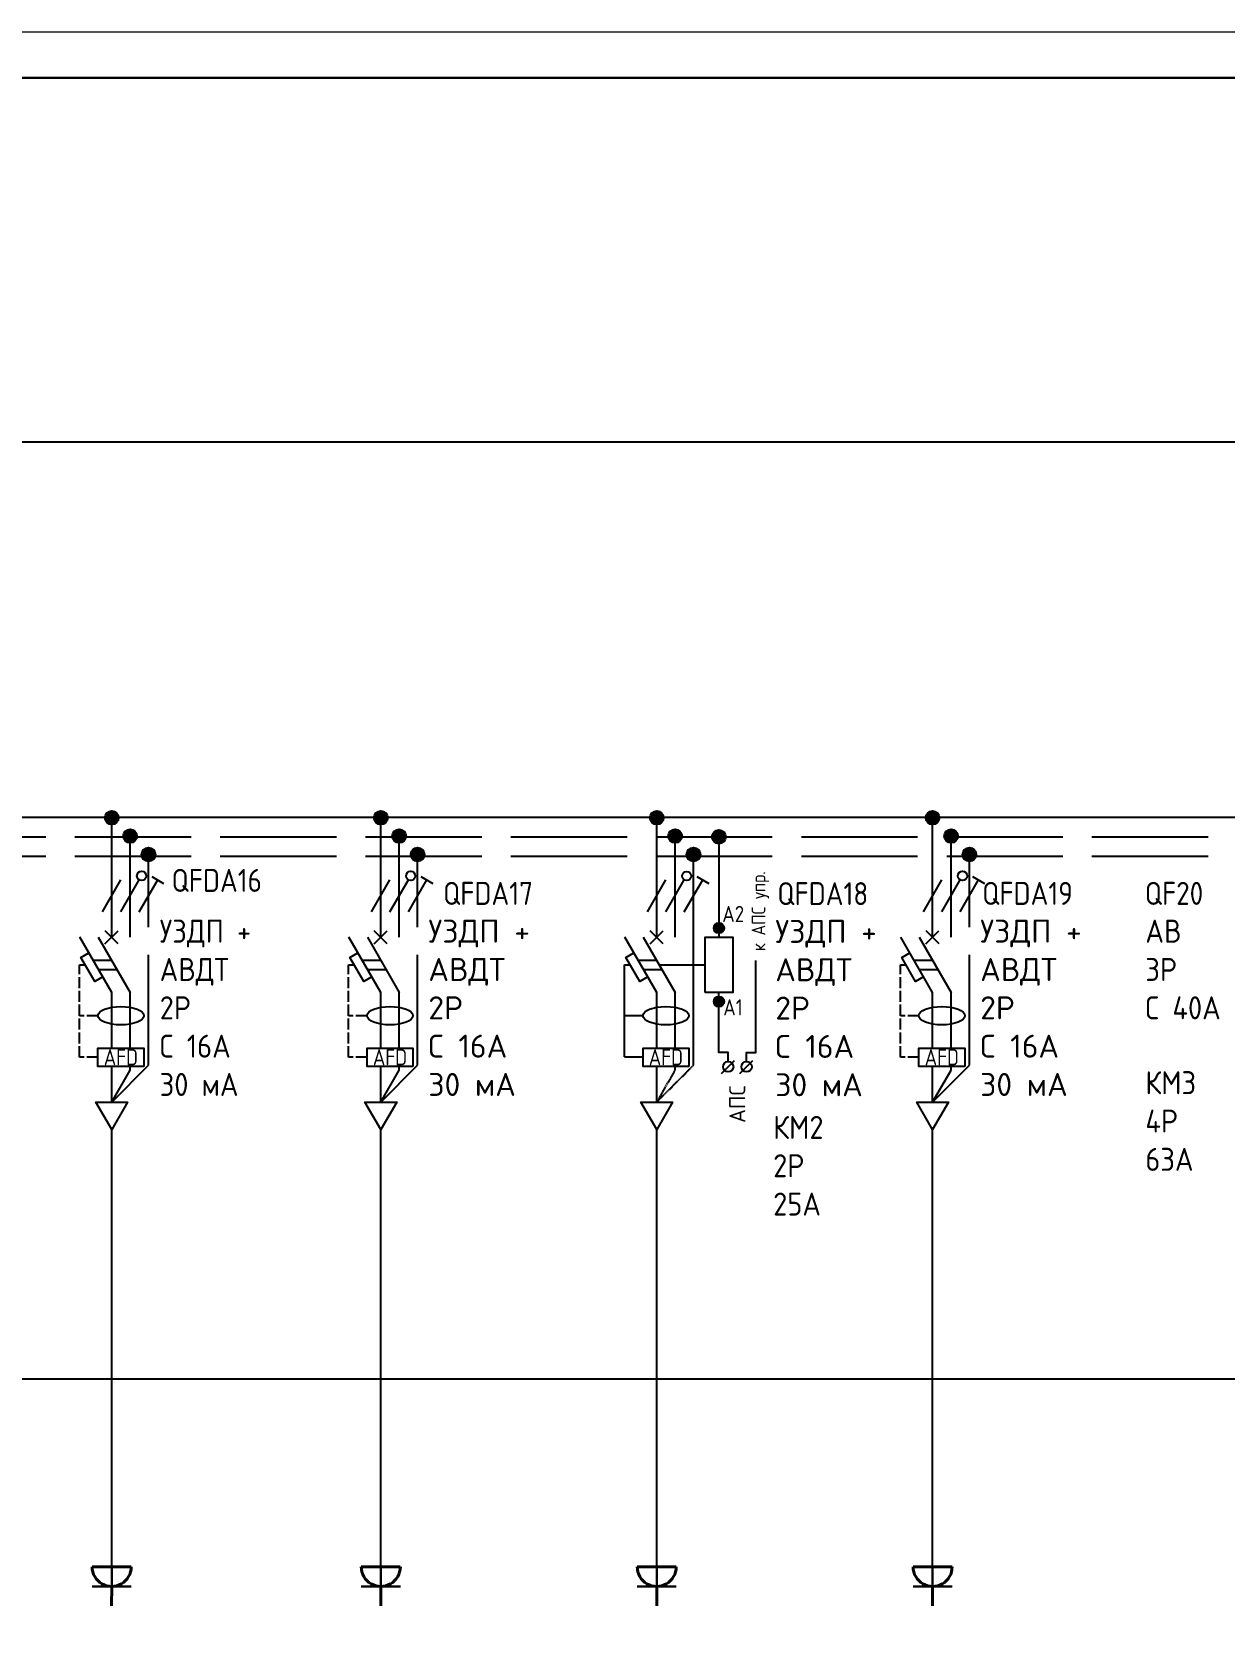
# Model space of a CAD drawing. Header units: millimetres. Extents: x -32 to 417638015, y -35 to 175284279.
# Drawn here: x 416422086 to 416435060, y 175224854 to 175242179 of the extents above; entities that cross this region are included whole.
import ezdxf
from ezdxf.enums import TextEntityAlignment as Align

# ---------------------------------------------------------------- set-up
doc = ezdxf.new("R2010")
doc.units = ezdxf.units.MM
doc.linetypes.add('ACAD_ISO02W100', pattern=[15, 12, -3])
doc.linetypes.add('DASHED2', pattern=[0.375, 0.25, -0.125])
for name, color, linetype in [('4_Однолинейная схема', 7, 'Continuous'), ('A-HATCH-WALL', 7, 'Continuous'), ('RAMKA', 7, 'Continuous')]:
    doc.layers.add(name, color=color, linetype=linetype)
doc.layers.add('ЭОМ_Розетки быт', color=5, linetype='Continuous', lineweight=30)
doc.styles.add('DS23_Isopeur', font='isocpeur.ttf')
doc.styles.add('GOST Common', font='GOST_Common.ttf', dxfattribs={"width": 0.9, "height": 350})
doc.styles.add('GOST Common ISO', font='GOST_Common.ttf', dxfattribs={"width": 0.9, "height": 2.5})
doc.styles.add('RAMKA', font='isocpeur.ttf', dxfattribs={"oblique": 15, "height": 5})
doc.styles.get("Standard").update_dxf_attribs({"font": 'arial.ttf'})

# ---------------------------------------------------------------- blocks, each defined once
blk = doc.blocks.new('*U1094')
at = {"lineweight": -2}
h = blk.add_hatch(color=256, dxfattribs=at)
h.dxf.hatch_style = 1
edge = h.paths.add_edge_path()
edge.add_arc((0, 0), 0.75, 0, 360)
at = {"layer": 'A-HATCH-WALL', "lineweight": -2}
h = blk.add_hatch(color=256, dxfattribs=at)
h.dxf.hatch_style = 1
edge = h.paths.add_edge_path()
edge.add_arc((2, -2), 0.75, 0, 360)
h = blk.add_hatch(color=256, dxfattribs=at)
h.dxf.hatch_style = 1
edge = h.paths.add_edge_path()
edge.add_arc((4, -4), 0.75, 0, 360)
at = {"lineweight": -2}
for points in [[(0, -13), (0, 0)], [(0, -25.05), (0, -19), (-3.46, -13)], [(-1.46, -13), (2, -19)], [(-0.73, -13.73), (0.69, -12.31)], [(0.71, -13.71), (-0.71, -12.29)], [(-0.98, -17.3), (-1.85, -17.8), (-3.35, -15.2), (-2.48, -14.7)], [(-2.02, -15.5), (-0.02, -15.5)], [(-1.44, -16.5), (0.56, -16.5)], [(0, -30.92), (0, -27.05)]]:
    blk.add_lwpolyline(points, dxfattribs=at)
at = {"linetype": 'ACAD_ISO02W100', "lineweight": -2}
for points in [[(2, -13), (2, -2)], [(4, -26.92), (4, -4)], [(2, -25.05), (2, -19)], [(0, -30.92), (4, -26.92)], [(0, -30.92), (2, -27.46), (2, -26.97)]]:
    blk.add_lwpolyline(points, dxfattribs=at)
at = {"color": 1, "lineweight": -2}
for points in [[(-1, -10.23), (1, -6.77)], [(1, -10.23), (3, -6.77)], [(3, -10.23), (5, -6.77)], [(4.35, -6.39), (5.65, -7.14)]]:
    blk.add_lwpolyline(points, dxfattribs=at)
at = {"color": 1, "linetype": 'ACAD_ISO02W100', "lineweight": -2, "ltscale": 0.1}
for points in [[(-3.5, -21.53), (-3.5, -21.53), (-3.5, -16), (-2.89, -16)], [(-1.5, -21.53), (-3.5, -21.53)], [(-1.5, -26.05), (-3.5, -26.05), (-3.5, -21.53)]]:
    blk.add_lwpolyline(points, dxfattribs=at)
at = {"lineweight": -2}
blk.add_lwpolyline([(0, -33.92), (-1.73, -30.92), (1.73, -30.92)], close=True, dxfattribs=at)
for centre in [(0, 0), (2, -2), (4, -4)]:
    blk.add_circle(centre, 0.75, dxfattribs=at)
at = {"color": 1, "lineweight": -2}
blk.add_circle((3.25, -6.33), 0.5, dxfattribs=at)
at = {"lineweight": -2}
blk.add_ellipse((1, -21.53), major_axis=(2.5, 0), ratio=0.4, dxfattribs=at)
at = {"style": 'GOST Common ISO', "width": 0.9}
blk.add_attdef('ФАЗА', text='', height=2.5, dxfattribs=at).set_placement((0, 2), align=Align.CENTER)
at = {"lineweight": -2}
blk.add_wipeout([(-1.49, -25.05), (3.5, -25.05), (3.5, -27.05), (-1.49, -27.05)], dxfattribs=at)
blk.add_lwpolyline([(3.5, -27.05), (-1.49, -27.05), (-1.49, -25.05), (3.5, -25.05)], close=True, dxfattribs=at)
at = {"lineweight": -2, "insert": (1, -26.05), "char_height": 1.75, "attachment_point": 5, "style": 'GOST Common ISO'}
blk.add_mtext_dynamic_manual_height_columns('AFD', width=4.9912, gutter_width=12.5, heights=[0], dxfattribs=at)
blk = doc.blocks.new('*U521')
at = {"layer": '4_Однолинейная схема'}
blk.add_line((103000, 0), (0, 0), dxfattribs=at)
at = {"layer": '4_Однолинейная схема', "linetype": 'ACAD_ISO02W100', "ltscale": 100}
for p, q in [((0, -200), (103000, -200)), ((0, -400), (103000, -400))]:
    blk.add_line(p, q, dxfattribs=at)
blk = doc.blocks.new('*U1079')
at = {"lineweight": -2}
h = blk.add_hatch(color=256, dxfattribs=at)
h.dxf.hatch_style = 1
edge = h.paths.add_edge_path()
edge.add_arc((0, 0), 0.75, 0, 360)
at = {"layer": 'A-HATCH-WALL', "lineweight": -2}
h = blk.add_hatch(color=256, dxfattribs=at)
h.dxf.hatch_style = 1
edge = h.paths.add_edge_path()
edge.add_arc((2, -2), 0.75, 0, 360)
h = blk.add_hatch(color=256, dxfattribs=at)
h.dxf.hatch_style = 1
edge = h.paths.add_edge_path()
edge.add_arc((4, -4), 0.75, 0, 360)
at = {"lineweight": -2}
for points in [[(0, -13), (0, 0)], [(0, -25.05), (0, -19), (-3.46, -13)], [(-1.46, -13), (2, -19)], [(-0.73, -13.73), (0.69, -12.31)], [(0.71, -13.71), (-0.71, -12.29)], [(-0.98, -17.3), (-1.85, -17.8), (-3.35, -15.2), (-2.48, -14.7)], [(-2.02, -15.5), (-0.02, -15.5)], [(-1.44, -16.5), (0.56, -16.5)], [(0, -30.92), (0, -27.05)]]:
    blk.add_lwpolyline(points, dxfattribs=at)
at = {"linetype": 'ACAD_ISO02W100', "lineweight": -2}
for points in [[(2, -13), (2, -2)], [(4, -26.92), (4, -4)], [(2, -25.05), (2, -19)], [(0, -30.92), (4, -26.92)], [(0, -30.92), (2, -27.46), (2, -26.97)]]:
    blk.add_lwpolyline(points, dxfattribs=at)
at = {"color": 1, "lineweight": -2}
for points in [[(-1, -10.23), (1, -6.77)], [(1, -10.23), (3, -6.77)], [(3, -10.23), (5, -6.77)], [(4.35, -6.39), (5.65, -7.14)]]:
    blk.add_lwpolyline(points, dxfattribs=at)
at = {"color": 1, "linetype": 'ACAD_ISO02W100', "lineweight": -2, "ltscale": 0.1}
for points in [[(-3.5, -21.53), (-3.5, -21.53), (-3.5, -16), (-2.89, -16)], [(-1.5, -21.53), (-3.5, -21.53)], [(-1.5, -26.05), (-3.5, -26.05), (-3.5, -21.53)]]:
    blk.add_lwpolyline(points, dxfattribs=at)
at = {"lineweight": -2}
blk.add_lwpolyline([(0, -33.92), (-1.73, -30.92), (1.73, -30.92)], close=True, dxfattribs=at)
for centre in [(0, 0), (2, -2), (4, -4)]:
    blk.add_circle(centre, 0.75, dxfattribs=at)
at = {"color": 1, "lineweight": -2}
blk.add_circle((3.25, -6.33), 0.5, dxfattribs=at)
at = {"lineweight": -2}
blk.add_ellipse((1, -21.53), major_axis=(2.5, 0), ratio=0.4, dxfattribs=at)
at = {"style": 'GOST Common ISO', "width": 0.9}
blk.add_attdef('ФАЗА', text='', height=2.5, dxfattribs=at).set_placement((0, 2), align=Align.CENTER)
at = {"lineweight": -2}
blk.add_wipeout([(-1.49, -25.05), (3.5, -25.05), (3.5, -27.05), (-1.49, -27.05)], dxfattribs=at)
blk.add_lwpolyline([(3.5, -27.05), (-1.49, -27.05), (-1.49, -25.05), (3.5, -25.05)], close=True, dxfattribs=at)
at = {"lineweight": -2, "insert": (1, -26.05), "char_height": 1.75, "attachment_point": 5, "style": 'GOST Common ISO'}
blk.add_mtext_dynamic_manual_height_columns('AFD', width=4.9912, gutter_width=12.5, heights=[0], dxfattribs=at)
blk = doc.blocks.new('*U1080')
at = {"lineweight": -2}
h = blk.add_hatch(color=256, dxfattribs=at)
h.dxf.hatch_style = 1
edge = h.paths.add_edge_path()
edge.add_arc((0, 0), 0.75, 0, 360)
at = {"layer": 'A-HATCH-WALL', "lineweight": -2}
h = blk.add_hatch(color=256, dxfattribs=at)
h.dxf.hatch_style = 1
edge = h.paths.add_edge_path()
edge.add_arc((2, -2), 0.75, 0, 360)
h = blk.add_hatch(color=256, dxfattribs=at)
h.dxf.hatch_style = 1
edge = h.paths.add_edge_path()
edge.add_arc((4, -4), 0.75, 0, 360)
at = {"lineweight": -2}
for points in [[(0, -13), (0, 0)], [(0, -25.05), (0, -19), (-3.46, -13)], [(-1.46, -13), (2, -19)], [(-0.73, -13.73), (0.69, -12.31)], [(0.71, -13.71), (-0.71, -12.29)], [(-0.98, -17.3), (-1.85, -17.8), (-3.35, -15.2), (-2.48, -14.7)], [(-2.02, -15.5), (-0.02, -15.5)], [(-1.44, -16.5), (0.56, -16.5)], [(0, -30.92), (0, -27.05)]]:
    blk.add_lwpolyline(points, dxfattribs=at)
at = {"linetype": 'ACAD_ISO02W100', "lineweight": -2}
for points in [[(2, -13), (2, -2)], [(4, -26.92), (4, -4)], [(2, -25.05), (2, -19)], [(0, -30.92), (4, -26.92)], [(0, -30.92), (2, -27.46), (2, -26.97)]]:
    blk.add_lwpolyline(points, dxfattribs=at)
at = {"color": 1, "lineweight": -2}
for points in [[(-1, -10.23), (1, -6.77)], [(1, -10.23), (3, -6.77)], [(3, -10.23), (5, -6.77)], [(4.35, -6.39), (5.65, -7.14)]]:
    blk.add_lwpolyline(points, dxfattribs=at)
at = {"color": 1, "linetype": 'ACAD_ISO02W100', "lineweight": -2, "ltscale": 0.1}
for points in [[(-3.5, -21.53), (-3.5, -21.53), (-3.5, -16), (-2.89, -16)], [(-1.5, -21.53), (-3.5, -21.53)], [(-1.5, -26.05), (-3.5, -26.05), (-3.5, -21.53)]]:
    blk.add_lwpolyline(points, dxfattribs=at)
at = {"lineweight": -2}
blk.add_lwpolyline([(0, -33.92), (-1.73, -30.92), (1.73, -30.92)], close=True, dxfattribs=at)
for centre in [(0, 0), (2, -2), (4, -4)]:
    blk.add_circle(centre, 0.75, dxfattribs=at)
at = {"color": 1, "lineweight": -2}
blk.add_circle((3.25, -6.33), 0.5, dxfattribs=at)
at = {"lineweight": -2}
blk.add_ellipse((1, -21.53), major_axis=(2.5, 0), ratio=0.4, dxfattribs=at)
at = {"style": 'GOST Common ISO', "width": 0.9}
blk.add_attdef('ФАЗА', text='', height=2.5, dxfattribs=at).set_placement((0, 2), align=Align.CENTER)
at = {"lineweight": -2}
blk.add_wipeout([(-1.49, -25.05), (3.5, -25.05), (3.5, -27.05), (-1.49, -27.05)], dxfattribs=at)
blk.add_lwpolyline([(3.5, -27.05), (-1.49, -27.05), (-1.49, -25.05), (3.5, -25.05)], close=True, dxfattribs=at)
at = {"lineweight": -2, "insert": (1, -26.05), "char_height": 1.75, "attachment_point": 5, "style": 'GOST Common ISO'}
blk.add_mtext_dynamic_manual_height_columns('AFD', width=4.9912, gutter_width=12.5, heights=[0], dxfattribs=at)
blk = doc.blocks.new('*U1068')
at = {"lineweight": 5, "transparency": 33554687}
blk.add_lwpolyline([(0, 0), (0, 420), (1486, 420), (1486, 0)], close=True, dxfattribs=at)
at = {"lineweight": 30, "transparency": 33554687}
blk.add_lwpolyline([(20, 5), (20, 415), (1481, 415), (1481, 5)], close=True, dxfattribs=at)
at = {"transparency": 33554687, "style": 'RAMKA', "oblique": 15, "width": 0.9}
for tag, height, p in [('СТРАНИЦА', 0.00025, (1481, 415)), ('ДАТА1', 2.5, (1356, 32.5)), ('ДАТА2', 2.5, (1356, 27.5)), ('СТАДИЯ', 2.5, (1438.5, 25)), ('ЛИСТ', 2.5, (1453.5, 25)), ('ЛИСТОВ', 2.5, (1471, 25)), ('ДАТА3', 2.5, (1356, 22.5)), ('ДАТА4', 2.5, (1356, 17.5)), ('ДАТА5', 2.5, (1356, 12.5)), ('ДАТА6', 2.5, (1356, 7.5))]:
    blk.add_attdef(tag, text='', height=height, dxfattribs=at).set_placement(p, align=Align.MIDDLE_CENTER)
at = {"transparency": 33554687, "style": 'RAMKA', "oblique": 15, "width": 0.9, "flags": 8}
blk.add_attdef('ШИФР', text='', height=5, dxfattribs=at).set_placement((1421, 55), align=Align.MIDDLE_CENTER)
at = {"transparency": 33554687, "style": 'RAMKA', "oblique": 15, "width": 0.9}
for tag, p in [('ДОЛЖНОСТЬ1', (1297, 32.5)), ('ФИО1', (1317, 32.5)), ('ДОЛЖНОСТЬ2', (1297, 27.5)), ('ФИО2', (1317, 27.5)), ('ДОЛЖНОСТЬ3', (1297, 22.5)), ('ФИО3', (1317, 22.5)), ('ДОЛЖНОСТЬ4', (1297, 17.5)), ('ФИО4', (1317, 17.5)), ('ДОЛЖНОСТЬ5', (1297, 12.5)), ('ФИО5', (1317, 12.5)), ('ДОЛЖНОСТЬ6', (1297, 7.5)), ('ФИО6', (1317, 7.5))]:
    blk.add_attdef(tag, text='', height=2.5, dxfattribs=at).set_placement(p, align=Align.MIDDLE_LEFT)
at = {"lineweight": 13, "transparency": 33554687, "oblique": 15, "width": 0.9}
for tag, flags, p in [('НАИМЕНОВАНИЕ', 128, (1396, 12.5)), ('КОМПАНИЯ', 15, (1456, 12.5))]:
    blk.add_attdef(tag, text='', height=2.5, dxfattribs=dict(at, flags=flags)).set_placement(p, align=Align.MIDDLE_CENTER)
at = {"transparency": 33554687, "style": 'RAMKA', "oblique": 15, "width": 0.9, "flags": 8}
blk.add_attdef('ФОРМАТЛИСТА', text='', height=2.5, dxfattribs=at).set_placement((1452, 2.5), align=Align.MIDDLE_LEFT)
at = {"lineweight": 5, "transparency": 33554687, "oblique": 15, "width": 0.9, "flags": 128}
blk.add_attdef('ОБЪЕКТ', text='', height=2.5, dxfattribs=at).set_placement((1421, 42.5), align=Align.MIDDLE_CENTER)
blk = doc.blocks.new('*U74')
at = {"color": 0, "lineweight": 40}
for p, q in [((18, 249), (-18, -249)), ((249, -18), (499, -37))]:
    blk.add_line(p, q, dxfattribs=at)
at = {"color": 0}
for p, q in [((268, 231), (231, -268)), ((0, 0), (249, -18))]:
    blk.add_line(p, q, dxfattribs=at)
at = {"color": 0, "lineweight": 40}
blk.add_arc((0, 0), 250, 265.799, 85.799, dxfattribs=at)
at = {"color": 7, "style": 'GOST Common', "width": 0.9}
for tag, p in [('КОЛВО', (36, 425)), ('ВЫСОТА', (294, -391))]:
    blk.add_attdef(tag, p, '', height=350, dxfattribs=at)
at = {"color": 7, "linetype": 'ByBlock', "style": 'GOST Common', "width": 0.9}
blk.add_attdef('ГРУППА', text='', height=350, dxfattribs=at).set_placement((-568, 0), align=Align.RIGHT)
blk = doc.blocks.new('*U1038')
at = {"linetype": 'ByBlock', "lineweight": -2}
blk.add_lwpolyline([(0, -1), (0, 838.3)], dxfattribs=at)
at = {"layer": 'ЭОМ_Розетки быт', "color": 0, "xscale": 0.15, "yscale": 0.15, "zscale": 0.15, "rotation": 274.1958433846598}
blk.add_blockref('*U74', (0, -1), dxfattribs=at)
at = {"style": 'GOST Common ISO'}
for tag, p in [('ТРАССА', (-0.3, 0)), ('1_СТРОКА', (4.4, 0)), ('2_СТРОКА', (9.2, 0)), ('3_СТРОКА', (13.9, 0)), ('4_СТРОКА', (18.4, -0.2))]:
    blk.add_attdef(tag, p, '', height=2.5, rotation=90, dxfattribs=at)
blk = doc.blocks.new('*U1039')
at = {"linetype": 'ByBlock', "lineweight": -2}
blk.add_lwpolyline([(0, -1), (0, 838.3)], dxfattribs=at)
at = {"layer": 'ЭОМ_Розетки быт', "color": 0, "xscale": 0.15, "yscale": 0.15, "zscale": 0.15, "rotation": 274.1958433846598}
blk.add_blockref('*U74', (0, -1), dxfattribs=at)
at = {"style": 'GOST Common ISO'}
for tag, p in [('ТРАССА', (-0.3, 0)), ('1_СТРОКА', (4.4, 0)), ('2_СТРОКА', (9.2, 0)), ('3_СТРОКА', (13.9, 0)), ('4_СТРОКА', (18.4, -0.2))]:
    blk.add_attdef(tag, p, '', height=2.5, rotation=90, dxfattribs=at)
blk = doc.blocks.new('*U1050')
at = {"linetype": 'ByBlock', "lineweight": -2}
blk.add_lwpolyline([(0, -1), (0, 838.3)], dxfattribs=at)
at = {"layer": 'ЭОМ_Розетки быт', "color": 0, "xscale": 0.15, "yscale": 0.15, "zscale": 0.15, "rotation": 274.1958433846598}
blk.add_blockref('*U74', (0, -1), dxfattribs=at)
at = {"style": 'GOST Common ISO'}
for tag, p in [('ТРАССА', (-0.3, 0)), ('1_СТРОКА', (4.4, 0)), ('2_СТРОКА', (9.2, 0)), ('3_СТРОКА', (13.9, 0)), ('4_СТРОКА', (18.4, -0.2))]:
    blk.add_attdef(tag, p, '', height=2.5, rotation=90, dxfattribs=at)
blk = doc.blocks.new('*U1051')
at = {"linetype": 'ByBlock', "lineweight": -2}
blk.add_lwpolyline([(0, -1), (0, 838.3)], dxfattribs=at)
at = {"layer": 'ЭОМ_Розетки быт', "color": 0, "xscale": 0.15, "yscale": 0.15, "zscale": 0.15, "rotation": 274.1958433846598}
blk.add_blockref('*U74', (0, -1), dxfattribs=at)
at = {"style": 'GOST Common ISO'}
for tag, p in [('ТРАССА', (-0.3, 0)), ('1_СТРОКА', (4.4, 0)), ('2_СТРОКА', (9.2, 0)), ('3_СТРОКА', (13.9, 0)), ('4_СТРОКА', (18.4, -0.2))]:
    blk.add_attdef(tag, p, '', height=2.5, rotation=90, dxfattribs=at)

msp = doc.modelspace()

# ---------------------------------------------------------------- hatches: boundary and pattern name
at = {"lineweight": -2}
h = msp.add_hatch(color=256, dxfattribs=at)
h.dxf.hatch_style = 1
edge = h.paths.add_edge_path()
edge.add_arc((416428880, 175233634), 75, 0, 360)
h = msp.add_hatch(color=256, dxfattribs=at)
h.dxf.hatch_style = 1
edge = h.paths.add_edge_path()
edge.add_arc((416429556, 175233426), 75, 0, 360)
at = {"layer": 'A-HATCH-WALL', "lineweight": -2}
h = msp.add_hatch(color=256, dxfattribs=at)
h.dxf.hatch_style = 1
edge = h.paths.add_edge_path()
edge.add_arc((416429080, 175233434), 75, 0, 360)
h = msp.add_hatch(color=256, dxfattribs=at)
h.dxf.hatch_style = 1
edge = h.paths.add_edge_path()
edge.add_arc((416429280, 175233234), 75, 0, 360)
at = {"layer": 'A-HATCH-WALL'}
h = msp.add_hatch(color=0, dxfattribs=at)
h.dxf.hatch_style = 1
edge = h.paths.add_edge_path()
edge.add_arc((416429557, 175232434), 56.2, 0, 360)
h = msp.add_hatch(color=0, dxfattribs=at)
h.dxf.hatch_style = 1
edge = h.paths.add_edge_path()
edge.add_arc((416429557, 175231634), 56.2, 0, 360)

# ---------------------------------------------------------------- linework, layer by layer
at = {"linetype": 'DASHED2'}
msp.add_lwpolyline([(416373752, 175227516), (416373752, 175237720), (416487189, 175237720), (416487186, 175227542)], close=True, dxfattribs=at)
at = {"lineweight": -2}
for points in [[(416428880, 175232334), (416428880, 175233634)], [(416428807, 175232261), (416428949, 175232403)], [(416428950, 175232263), (416428809, 175232405)], [(416428880, 175231129), (416428880, 175231734), (416428533, 175232334)], [(416428733, 175232334), (416429080, 175231734)], [(416428782, 175231904), (416428695, 175231854), (416428545, 175232114), (416428632, 175232164)], [(416428678, 175232084), (416428878, 175232084)], [(416428735, 175231984), (416428935, 175231984)], [(416429584, 175230853), (416429725, 175230995)], [(416429784, 175230853), (416429925, 175230995)], [(416428880, 175230542), (416428880, 175230929)]]:
    msp.add_lwpolyline(points, dxfattribs=at)
at = {"linetype": 'ACAD_ISO02W100', "lineweight": -2}
for points in [[(416429080, 175232334), (416429080, 175233434)], [(416429280, 175230942), (416429280, 175233234)], [(416429080, 175231129), (416429080, 175231734)], [(416428880, 175230542), (416429280, 175230942)], [(416428880, 175230542), (416429080, 175230888), (416429080, 175230936)]]:
    msp.add_lwpolyline(points, dxfattribs=at)
for points in [[(416429557, 175233426), (416429557, 175232334)], [(416429857, 175230982), (416429857, 175231082), (416429957, 175231082), (416429957, 175232082)], [(416429657, 175230982), (416429657, 175231082), (416429557, 175231082), (416429557, 175231734)]]:
    msp.add_lwpolyline(points)
at = {"color": 1, "lineweight": -2}
for points in [[(416428780, 175232611), (416428980, 175232957)], [(416428980, 175232611), (416429180, 175232957)], [(416429180, 175232611), (416429380, 175232957)], [(416429315, 175232995), (416429445, 175232920)]]:
    msp.add_lwpolyline(points, dxfattribs=at)
at = {"lineweight": -2}
for points in [[(416429407, 175231734), (416429407, 175232334), (416429707, 175232334), (416429707, 175231734)], [(416428880, 175230242), (416428707, 175230542), (416429053, 175230542)]]:
    msp.add_lwpolyline(points, close=True, dxfattribs=at)
at = {"color": 1, "linetype": 'ACAD_ISO02W100', "lineweight": -2, "ltscale": 0.1}
for points in [[(416428530, 175231481), (416428530, 175231481), (416428530, 175232034), (416428591, 175232034)], [(416428907, 175232034), (416429407, 175232034)], [(416428730, 175231481), (416428530, 175231481)], [(416428730, 175231029), (416428530, 175231029), (416428530, 175231481)]]:
    msp.add_lwpolyline(points, dxfattribs=at)
at = {"lineweight": -2}
for centre, radius in [((416428880, 175233634), 75), ((416429080, 175233434), 75), ((416429556, 175233426), 75), ((416429280, 175233234), 75), ((416429557, 175232434), 56.2), ((416429557, 175231634), 56.2), ((416429657, 175230926), 56.2), ((416429857, 175230926), 56.2)]:
    msp.add_circle(centre, radius, dxfattribs=at)
at = {"color": 1, "lineweight": -2}
msp.add_circle((416429205, 175233000), 50, dxfattribs=at)
at = {"lineweight": -2}
msp.add_ellipse((416428980, 175231481), major_axis=(250, 0), ratio=0.4, dxfattribs=at)

# ---------------------------------------------------------------- block references
at = {"color": 1, "xscale": 5.664893170372438, "yscale": 5.664893170372438, "zscale": 5.664893170372438}
msp.add_blockref('*U1050', (416428880, 175225493), dxfattribs=at)

# ---------------------------------------------------------------- texts
for s, insert, char_height, width, attachment_point, style in [('QFDA16', (416423605, 175233077), 250, 849.79, 1, 'GOST Common'), ('QFDA17', (416426557, 175232936), 250, 849.79, 1, 'GOST Common'), ('QFDA18', (416430191, 175232933), 250, 849.79, 1, 'GOST Common'), ('QF20', (416434187, 175232936), 250, 849.79, 1, 'GOST Common'), ('А2', (416429712, 175232587), 175, 549.08, 5, 'GOST Common ISO'), ('УЗДП + АВДТ\\P2Р\\PС 16А\\P30 мА', (416430169, 175232522), 250, 1244.38, 1, 'DS23_Isopeur'), ('{\\W0.9;АВ\\P3Р\\PС 40А}', (416434193, 175232525), 250, 1244.38, 1, 'DS23_Isopeur'), ('А1', (416429709, 175231572), 175, 549.08, 5, 'GOST Common ISO'), ('{\\W0.9;КМ3\\P4Р\\P63А}', (416434193, 175230877), 250, 1244.38, 1, 'DS23_Isopeur'), ('{\\W0.9;КМ2\\P2Р\\P25А}', (416430146, 175230391), 250, 1244.38, 1, 'DS23_Isopeur')]:
    msp.add_mtext(s, dxfattribs=dict(insert=insert, char_height=char_height, width=width, attachment_point=attachment_point, style=style))
at = {"insert": (416430007, 175232182), "char_height": 150, "width": 2575, "attachment_point": 4, "rotation": 90, "style": 'GOST Common ISO'}
msp.add_mtext('к АПС упр.', dxfattribs=at)
at = {"color": 1, "style": 'GOST Common ISO'}
msp.add_attdef('АПС', text='', height=175, rotation=90, dxfattribs=at).set_placement((416429756, 175230725), align=Align.MIDDLE_RIGHT)

# ---------------------------------------------------------------- next in the draw order: block references
at = {"xscale": 100, "yscale": 100, "zscale": 100}
msp.add_blockref('*U1094', (416425880, 175233634), dxfattribs=at)

# ---------------------------------------------------------------- next in the draw order: block references
at = {"color": 1, "xscale": 5.664893170372438, "yscale": 5.664893170372438, "zscale": 5.664893170372438}
msp.add_blockref('*U1039', (416425880, 175225493), dxfattribs=at)
at = {"layer": '4_Однолинейная схема', "color": 0, "xscale": 1.05321876077635, "yscale": 1.05321876077635, "zscale": 1.05321876077635}
msp.add_blockref('*U521', (416375159, 175233637), dxfattribs=at)

# ---------------------------------------------------------------- next in the draw order: texts
at = {"insert": (416426397, 175232525), "char_height": 250, "width": 1244.38, "attachment_point": 1, "style": 'DS23_Isopeur'}
msp.add_mtext('УЗДП + АВДТ\\P2Р\\PС 16А\\P30 мА', dxfattribs=at)

# ---------------------------------------------------------------- next in the draw order: block references
at = {"xscale": 100, "yscale": 100, "zscale": 100}
for name, p in [('*U1079', (416422954, 175233634)), ('*U1080', (416431880, 175233634))]:
    msp.add_blockref(name, p, dxfattribs=at)

# ---------------------------------------------------------------- next in the draw order: block references
at = {"color": 1, "xscale": 5.664893170372438, "yscale": 5.664893170372438, "zscale": 5.664893170372438}
for name, p in [('*U1038', (416422954, 175225493)), ('*U1051', (416431880, 175225493))]:
    msp.add_blockref(name, p, dxfattribs=at)
at = {"layer": 'RAMKA', "transparency": 33554687, "xscale": 100, "yscale": 100, "zscale": 100}
msp.add_blockref('*U1068', (416364644, 175200179), dxfattribs=at)

# ---------------------------------------------------------------- next in the draw order: texts
at = {"char_height": 250, "attachment_point": 1}
for s, insert, width, style in [('QFDA19', (416432419, 175232936), 849.79, 'GOST Common'), ('{\\W0.9;УЗДП + АВДТ\\P2Р\\PС 16А\\P30 мА}', (416423476, 175232525), 1244.38, 'DS23_Isopeur'), ('УЗДП + АВДТ\\P2Р\\PС 16А\\P30 мА', (416432397, 175232525), 1244.38, 'DS23_Isopeur')]:
    msp.add_mtext(s, dxfattribs=dict(at, insert=insert, width=width, style=style))

# ---------------------------------------------------------------- next in the draw order: wipeouts: each hides what was drawn before it
at = {"lineweight": -2}
msp.add_wipeout([(416428731, 175231129), (416429230, 175231129), (416429230, 175230929), (416428731, 175230929)], dxfattribs=at)

# ---------------------------------------------------------------- next in the draw order: linework, layer by layer
msp.add_lwpolyline([(416429230, 175230929), (416428731, 175230929), (416428731, 175231129), (416429230, 175231129)], close=True, dxfattribs=at)

# ---------------------------------------------------------------- next in the draw order: texts
at = {"lineweight": -2, "insert": (416428980, 175231029), "char_height": 175, "attachment_point": 5, "style": 'GOST Common ISO'}
msp.add_mtext_dynamic_manual_height_columns('AFD', width=499.12, gutter_width=1250, heights=[0], dxfattribs=at)

doc.saveas('drawing.dxf')
